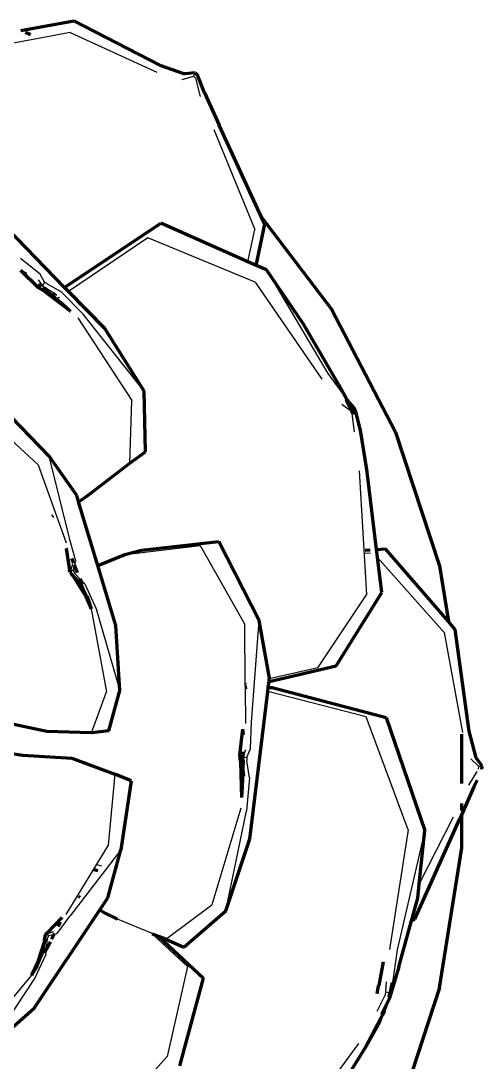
# Model space of a CAD drawing. Header units: millimetres. Extents: x 4307 to 31003, y 2809 to 20009.
# Drawn here: x 11058.8 to 11107.9, y 13263.7 to 13374.4 of the extents above; entities that cross this region are included whole.
import ezdxf

# ---------------------------------------------------------------- set-up
doc = ezdxf.new("R2010")
doc.units = ezdxf.units.MM
doc.layers.add('ProfileEdges', color=7, linetype='Continuous')

msp = doc.modelspace()

# ---------------------------------------------------------------- linework, layer by layer
for p, q in [((11064.09, 13373.18), (11053.25, 13371.13)), ((11064.09, 13373.18), (11073.3, 13368.97)), ((11077.37, 13368.9), (11077.18, 13368.55)), ((11075.99, 13368.2), (11077.18, 13368.55)), ((11077.4, 13368.32), (11077.18, 13368.55)), ((11077.4, 13368.32), (11077.91, 13366.39)), ((11079.34, 13362.88), (11083.72, 13352.23)), ((11082.96, 13348.82), (11083.72, 13352.23)), ((11072.33, 13351.34), (11063.89, 13345.67)), ((11083.74, 13346.65), (11072.33, 13351.34)), ((11060.89, 13347.48), (11058.8, 13349.15)), ((11084.96, 13347.94), (11091.48, 13336.94)), ((11060.66, 13346.91), (11061.14, 13346.26)), ((11061.36, 13346.65), (11060.89, 13347.48)), ((11061.36, 13346.65), (11061.14, 13346.26)), ((11061.14, 13346.26), (11061.4, 13346.08)), ((11061.66, 13346.43), (11061.36, 13346.65)), ((11062.44, 13345.39), (11061.4, 13346.08)), ((11063.11, 13345.61), (11061.66, 13346.43)), ((11063.11, 13345.61), (11065.46, 13343.25)), ((11083.74, 13346.65), (11090.84, 13336.33)), ((11062.67, 13345.24), (11062.44, 13345.39)), ((11062.9, 13345), (11062.65, 13344.84)), ((11062.95, 13345.04), (11062.92, 13345.02)), ((11064.9, 13342.84), (11070.64, 13334.06)), ((11071.96, 13335.05), (11065.46, 13343.25)), ((11091.48, 13336.94), (11093.5, 13334.18)), ((11070.43, 13327.41), (11070.64, 13334.06)), ((11092.96, 13333.69), (11093.87, 13333)), ((11093.87, 13333), (11094, 13333.1)), ((11094.03, 13332.65), (11093.87, 13333)), ((11094, 13333.1), (11094.07, 13333.14)), ((11094.03, 13332.65), (11094.27, 13330.74)), ((11094.07, 13333.14), (11094.26, 13333.29)), ((11055.34, 13332.14), (11060.69, 13327.22)), ((11064.05, 13319.28), (11061.83, 13328.14)), ((11060.69, 13327.22), (11063.66, 13318.93)), ((11070.43, 13327.41), (11064.97, 13323.35)), ((11094.79, 13326.61), (11095.58, 13313.42)), ((11062.11, 13321.85), (11062.21, 13321.9)), ((11064.68, 13316.98), (11064.05, 13319.28)), ((11070.84, 13317.82), (11077.89, 13318.67)), ((11071.67, 13318.15), (11070.84, 13317.82)), ((11077.89, 13318.67), (11082.6, 13310.33)), ((11064.54, 13316.51), (11064.68, 13316.98)), ((11069.88, 13317.71), (11070.84, 13317.82)), ((11095.45, 13317.84), (11096.01, 13317.87)), ((11096.77, 13317.38), (11103.83, 13309.42)), ((11064.33, 13316.68), (11064.09, 13315.84)), ((11064.39, 13316.03), (11064.09, 13315.84)), ((11064.39, 13316.03), (11064.54, 13316.51)), ((11064.39, 13316.03), (11064.54, 13315.73)), ((11065.12, 13315.13), (11064.54, 13315.73)), ((11065.63, 13314.6), (11065.12, 13315.13)), ((11065.63, 13314.6), (11066.84, 13311.93)), ((11090.42, 13305.65), (11095.58, 13313.42)), ((11066.32, 13311.91), (11067.94, 13303.11)), ((11066.84, 13311.93), (11069.35, 13303.25)), ((11082.6, 13310.33), (11082.66, 13303.92)), ((11083.34, 13299.89), (11084.17, 13310.67)), ((11103.83, 13309.42), (11105.8, 13298.79)), ((11090.42, 13305.65), (11085.23, 13304.49)), ((11082.86, 13303.96), (11082.66, 13303.92)), ((11082.66, 13303.92), (11082.67, 13303.61)), ((11082.67, 13303.61), (11082.67, 13303.5)), ((11066.34, 13298.76), (11067.94, 13303.11)), ((11082.67, 13303.5), (11082.88, 13303.49)), ((11082.67, 13303.5), (11082.71, 13299.73)), ((11095.55, 13300.43), (11085.09, 13303.13)), ((11100.01, 13288.43), (11095.55, 13300.43)), ((11083.26, 13297.05), (11083.34, 13299.89)), ((11082.72, 13296.93), (11082.45, 13296.13)), ((11082.86, 13296.17), (11083.26, 13297.05)), ((11082.45, 13296.13), (11082.86, 13296.17)), ((11082.64, 13294.15), (11082.46, 13295.8)), ((11082.86, 13296.17), (11082.87, 13295.77)), ((11083.16, 13293.97), (11082.87, 13295.77)), ((11106.68, 13295.98), (11107.51, 13295.17)), ((11107.48, 13294.9), (11107.51, 13295.17)), ((11107.51, 13295.17), (11107.88, 13295.2)), ((11068.83, 13294.34), (11068.12, 13286.81)), ((11083.16, 13293.97), (11082.83, 13290.47)), ((11106.46, 13293.19), (11107.34, 13294.62)), ((11082.21, 13290.74), (11079.13, 13280.47)), ((11080.63, 13279.84), (11082.83, 13290.47)), ((11104.8, 13289.8), (11101.2, 13282.7)), ((11100.01, 13288.43), (11098.03, 13275.73)), ((11101.78, 13288.35), (11098.86, 13275.67)), ((11068.12, 13286.81), (11063.61, 13279.44)), ((11069.46, 13286.3), (11064.09, 13279.29)), ((11067.44, 13284.59), (11066.93, 13284.73)), ((11074.26, 13276.8), (11079.13, 13280.47)), ((11062.71, 13277.43), (11064.09, 13279.29)), ((11072.71, 13277.46), (11069.11, 13278.95)), ((11062.3, 13277.58), (11061.5, 13277.35)), ((11061.81, 13277.19), (11061.5, 13277.35)), ((11061.68, 13276.88), (11061.81, 13277.19)), ((11061.81, 13277.19), (11062.38, 13277.34)), ((11062.38, 13277.34), (11062.71, 13277.43)), ((11072.71, 13277.46), (11072.78, 13277.4)), ((11072.78, 13277.4), (11076.55, 13273.92)), ((11061.56, 13275.75), (11061.68, 13276.88)), ((11061.5, 13275.2), (11060.26, 13272.53)), ((11061.5, 13275.2), (11061.56, 13275.75)), ((11098.86, 13275.67), (11098.35, 13272.22)), ((11076.55, 13273.92), (11074.38, 13264.36)), ((11059.95, 13272.98), (11054.45, 13266.37)), ((11055.37, 13265.17), (11060.26, 13272.53)), ((11097.66, 13272.29), (11097.62, 13271.18)), ((11096.73, 13269.16), (11097.52, 13270.81)), ((11097.62, 13271.18), (11097.52, 13270.81)), ((11098.04, 13271.1), (11097.62, 13271.18)), ((11097.64, 13269.72), (11097.97, 13270.64)), ((11098.09, 13271.08), (11098.04, 13271.1)), ((11094.73, 13265.72), (11087.32, 13255.6)), ((11074.38, 13264.36), (11067.59, 13256.8))]:
    msp.add_line(p, q)
at = {"layer": 'ProfileEdges', "lineweight": 211}
for p, q in [((11058.82, 13373.4), (11064.48, 13374.42)), ((11073.6, 13369.7), (11064.48, 13374.42)), ((11059.33, 13373.2), (11059.86, 13372.98)), ((11073.6, 13369.7), (11076.24, 13368.78)), ((11077.37, 13368.9), (11076.24, 13368.78)), ((11077.37, 13368.9), (11077.63, 13368.63)), ((11078.36, 13366.78), (11077.63, 13368.63)), ((11078.36, 13366.78), (11079.92, 13363.32)), ((11084.43, 13353.55), (11079.92, 13363.32)), ((11063.49, 13346.09), (11056.31, 13353.44)), ((11084.43, 13353.55), (11091.86, 13343.78)), ((11084.77, 13352.82), (11084.43, 13353.55)), ((11063.49, 13346.09), (11073.71, 13352.9)), ((11082.96, 13348.82), (11073.71, 13352.9)), ((11083.86, 13348.42), (11084.77, 13352.82)), ((11060.7, 13346.06), (11058.84, 13347.87)), ((11058.84, 13347.87), (11059.36, 13347.54)), ((11083.86, 13348.42), (11082.96, 13348.82)), ((11084.96, 13347.94), (11083.86, 13348.42)), ((11088.87, 13342.18), (11084.96, 13347.94)), ((11059.36, 13347.54), (11059.43, 13347.49)), ((11060.68, 13346.45), (11061, 13346.2)), ((11061.31, 13345.7), (11060.7, 13346.06)), ((11061.15, 13346.07), (11062.19, 13345.22)), ((11061.31, 13345.7), (11064.1, 13343.58)), ((11063.89, 13345.67), (11063.49, 13346.09)), ((11067.75, 13341.72), (11063.89, 13345.67)), ((11062.19, 13345.22), (11062.44, 13345.39)), ((11062.19, 13345.22), (11062.65, 13344.84)), ((11062.44, 13345.39), (11062.51, 13345.44)), ((11062.65, 13344.84), (11063.3, 13344.3)), ((11063.3, 13344.3), (11064.1, 13343.58)), ((11091.86, 13343.78), (11098.68, 13330.69)), ((11071.96, 13335.05), (11067.75, 13341.72)), ((11092.63, 13335.73), (11088.87, 13342.18)), ((11092.63, 13335.73), (11093.5, 13334.18)), ((11072.09, 13328.63), (11071.96, 13335.05)), ((11093.89, 13333.25), (11093.44, 13334.13)), ((11094.26, 13333.29), (11093.5, 13334.18)), ((11093.5, 13334.18), (11094.07, 13333.14)), ((11061.83, 13328.14), (11056.84, 13333.31)), ((11094, 13333.1), (11093.89, 13333.25)), ((11094.35, 13332.63), (11094, 13333.1)), ((11094.07, 13333.14), (11094.35, 13332.63)), ((11094.45, 13332.88), (11094.26, 13333.29)), ((11094.94, 13330.91), (11094.45, 13332.88)), ((11095.62, 13326.75), (11094.94, 13330.91)), ((11098.68, 13330.69), (11103.36, 13316.5)), ((11064.78, 13323.97), (11061.83, 13328.14)), ((11070.43, 13327.41), (11072.09, 13328.63)), ((11065.82, 13323.86), (11070.43, 13327.41)), ((11096.66, 13318.24), (11095.62, 13326.75)), ((11064.97, 13323.35), (11064.78, 13323.97)), ((11065.03, 13323.34), (11065.48, 13323.67)), ((11065.48, 13323.67), (11065.82, 13323.86)), ((11064.98, 13323.3), (11064.97, 13323.35)), ((11065.03, 13323.34), (11064.98, 13323.3)), ((11067.02, 13316.54), (11064.98, 13323.3)), ((11062.27, 13321.77), (11062.17, 13321.72)), ((11071.67, 13318.15), (11079.87, 13319.1)), ((11084.17, 13310.67), (11079.87, 13319.1)), ((11063.66, 13318.35), (11064.02, 13316.03)), ((11063.75, 13318.21), (11063.66, 13318.35)), ((11069.88, 13317.71), (11071.67, 13318.15)), ((11095.44, 13318.17), (11095.98, 13318.2)), ((11096.66, 13318.24), (11097.59, 13318.29)), ((11096.77, 13317.38), (11096.66, 13318.24)), ((11104.3, 13310.57), (11097.59, 13318.29)), ((11064.21, 13317.29), (11064.43, 13316.77)), ((11067.02, 13316.54), (11069.88, 13317.71)), ((11097.22, 13313.66), (11096.77, 13317.38)), ((11064.09, 13315.84), (11064.02, 13316.03)), ((11064.09, 13315.84), (11064.22, 13315.6)), ((11064.49, 13316.62), (11064.54, 13316.51)), ((11064.54, 13316.51), (11064.84, 13315.78)), ((11068.94, 13310.15), (11067.02, 13316.54)), ((11103.36, 13316.5), (11104.3, 13310.57)), ((11064.22, 13315.6), (11064.34, 13315.5)), ((11064.34, 13315.5), (11064.4, 13315.4)), ((11064.4, 13315.4), (11065.2, 13314.54)), ((11064.4, 13315.4), (11065.75, 13313.24)), ((11065.12, 13315.13), (11065.36, 13314.56)), ((11066.02, 13312.82), (11065.2, 13314.54)), ((11065.2, 13314.54), (11065.75, 13313.24)), ((11092.35, 13305.86), (11097.22, 13313.66)), ((11065.75, 13313.24), (11066.32, 13311.91)), ((11065.75, 13313.24), (11066.02, 13312.82)), ((11065.86, 13313.29), (11066.02, 13312.82)), ((11066.02, 13312.82), (11066.32, 13311.91)), ((11069.35, 13303.25), (11068.94, 13310.15)), ((11085.26, 13304.57), (11084.17, 13310.67)), ((11105.02, 13309.74), (11104.3, 13310.57)), ((11106.51, 13298.93), (11105.02, 13309.74)), ((11085.22, 13304.21), (11092.35, 13305.86)), ((11082.67, 13303.61), (11082.87, 13303.66)), ((11082.67, 13303.61), (11082.87, 13303.61)), ((11085.09, 13303.13), (11085.14, 13303.58)), ((11085.14, 13303.58), (11085.22, 13304.21)), ((11085.14, 13303.58), (11085.55, 13303.57)), ((11085.22, 13304.21), (11085.23, 13304.49)), ((11085.23, 13304.49), (11085.26, 13304.57)), ((11085.55, 13303.57), (11097.68, 13300.39)), ((11068.18, 13298.95), (11069.35, 13303.25)), ((11083.18, 13287.47), (11085.09, 13303.13)), ((11097.68, 13300.39), (11101.78, 13288.35)), ((11061.61, 13298.9), (11056.73, 13299.92)), ((11082.1, 13296.41), (11082.43, 13299.12)), ((11082.49, 13298.53), (11082.43, 13299.12)), ((11066.34, 13298.76), (11061.61, 13298.9)), ((11068.18, 13298.95), (11066.34, 13298.76)), ((11105.73, 13293.35), (11105.72, 13298.62)), ((11107.26, 13296.08), (11106.51, 13298.93)), ((11053.44, 13297.21), (11059.04, 13296.37)), ((11059.04, 13296.37), (11064.26, 13296.07)), ((11064.26, 13296.07), (11068.83, 13294.34)), ((11082.19, 13295.65), (11082.1, 13296.41)), ((11082.46, 13295.8), (11082.38, 13293.02)), ((11082.46, 13296.71), (11082.45, 13296.13)), ((11082.46, 13295.8), (11082.45, 13296.13)), ((11107.88, 13295.2), (11107.26, 13296.08)), ((11082.19, 13295.65), (11082.3, 13291.88)), ((11107.85, 13294.9), (11107.88, 13295.2)), ((11070.57, 13293.64), (11068.83, 13294.34)), ((11070.57, 13293.64), (11069.46, 13286.3)), ((11107.01, 13293), (11107.34, 13293.72)), ((11082.38, 13293.02), (11082.3, 13291.88)), ((11107.01, 13293), (11105.73, 13290.1)), ((11105.73, 13290.48), (11105.73, 13291.24)), ((11100.72, 13278.94), (11105.47, 13289.52)), ((11105.73, 13290.1), (11105.47, 13289.52)), ((11105.73, 13286.51), (11105.73, 13290.1)), ((11101.2, 13282.7), (11101.78, 13288.35)), ((11080.63, 13279.84), (11083.18, 13287.47)), ((11068.08, 13281.22), (11069.46, 13286.3)), ((11103.35, 13271.63), (11105.73, 13286.51)), ((11066.63, 13284.21), (11067.02, 13284.1)), ((11101.04, 13281.16), (11101.2, 13282.7)), ((11065.15, 13281.25), (11064.99, 13281.35)), ((11067.22, 13279.93), (11068.08, 13281.22)), ((11100.37, 13278.78), (11101.04, 13281.16)), ((11060.26, 13269.49), (11067.22, 13279.93)), ((11067.58, 13279.7), (11067.22, 13279.93)), ((11069.11, 13278.95), (11067.58, 13279.7)), ((11076.15, 13275.98), (11080.63, 13279.84)), ((11063.18, 13279.11), (11061.64, 13277.49)), ((11063.02, 13278.57), (11062.81, 13278.17)), ((11063.02, 13278.57), (11063.03, 13278.63)), ((11063.14, 13278.98), (11063.18, 13279.11)), ((11099.01, 13273.87), (11100.37, 13278.78)), ((11100.37, 13278.78), (11100.72, 13278.94)), ((11061.34, 13276.59), (11061.39, 13277.09)), ((11061.5, 13277.35), (11061.39, 13277.09)), ((11061.5, 13277.35), (11061.64, 13277.49)), ((11062.38, 13277.34), (11062.1, 13276.8)), ((11062.42, 13277.41), (11062.38, 13277.34)), ((11072.78, 13277.4), (11073.44, 13277.15)), ((11073.44, 13277.15), (11073.49, 13277.1)), ((11073.49, 13277.1), (11078.25, 13272.67)), ((11074.26, 13276.8), (11073.49, 13277.1)), ((11061.34, 13276.59), (11060.65, 13274.4)), ((11061.21, 13275.55), (11061.43, 13276.88)), ((11061.21, 13275.55), (11061.34, 13276.59)), ((11061.43, 13276.88), (11061.34, 13276.59)), ((11061.97, 13276.54), (11061.56, 13275.75)), ((11074.26, 13276.8), (11076.15, 13275.98)), ((11060.45, 13273.78), (11061.21, 13275.55)), ((11061.21, 13275.55), (11060.65, 13274.4)), ((11061.56, 13275.75), (11061.36, 13275.37)), ((11060.65, 13274.4), (11059.95, 13272.98)), ((11060.45, 13273.78), (11059.95, 13272.98)), ((11060.65, 13274.4), (11060.45, 13273.78)), ((11060.61, 13274.03), (11060.45, 13273.78)), ((11097.36, 13274.4), (11096.88, 13271.9)), ((11099.01, 13273.87), (11098, 13270.44)), ((11075.73, 13263.37), (11078.25, 13272.67)), ((11096.71, 13271), (11096.87, 13271.84)), ((11096.88, 13271.9), (11096.85, 13271.88)), ((11096.87, 13271.84), (11096.85, 13271.88)), ((11096.87, 13271.84), (11096.88, 13271.9)), ((11098.09, 13271.08), (11098.35, 13272.22)), ((11103.35, 13271.63), (11098.69, 13257.43)), ((11098, 13270.44), (11097.64, 13269.72)), ((11098.04, 13271.1), (11097.97, 13270.64)), ((11098.09, 13271.08), (11097.97, 13270.64)), ((11055.37, 13265.17), (11060.26, 13269.49)), ((11097.64, 13269.72), (11097.2, 13268.83)), ((11097.45, 13269.18), (11097.64, 13269.72)), ((11095.4, 13265.19), (11097.12, 13268.43)), ((11097.12, 13268.43), (11096.81, 13267.71)), ((11097.12, 13268.43), (11097.3, 13268.76)), ((11097.45, 13269.18), (11097.28, 13268.78)), ((11097.3, 13268.76), (11097.45, 13269.18)), ((11096.81, 13267.71), (11095.4, 13265.19)), ((11089.79, 13256.16), (11095.4, 13265.19))]:
    msp.add_line(p, q, dxfattribs=at)

doc.saveas('drawing.dxf')
